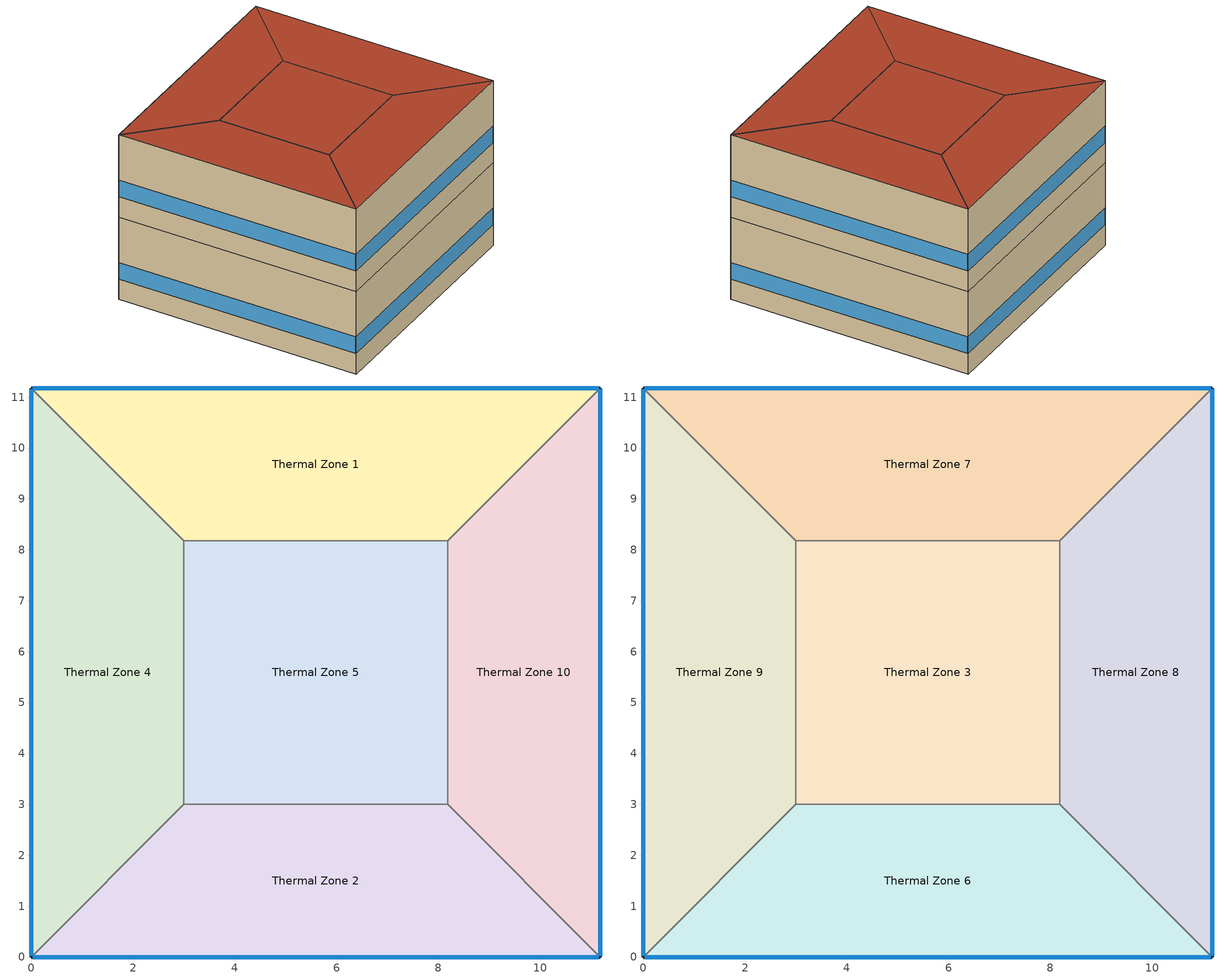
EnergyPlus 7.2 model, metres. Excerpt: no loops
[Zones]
Thermal Zone 4
 floor ground (000_ExtSlabCarpet_4in_ClimateZone 1-8): 0,0 0,11.18 3,8.18 3,3 z0
 wall outside (ASHRAE_189.1-2009_ExtWall_SteelFrame_ClimateZone 4-8): 0,11.18 0,0 z0:4
 wall to Thermal Zone 5 (000_Interior Wall): 3,3 3,8.18 z0:4
 wall to Thermal Zone 1 (000_Interior Wall): 3,8.18 0,11.18 z0:4
 wall to Thermal Zone 2 (000_Interior Wall): 0,0 3,3 z0:4
 window (ASHRAE_189.1-2009_ExtWindow_ClimateZone 4-5): 0,11.15 0,0.03 z1:1.8
Thermal Zone 5
 floor ground (000_ExtSlabCarpet_4in_ClimateZone 1-8): 3,3 3,8.18 8.18,8.18 8.18,3 z0
 wall to Thermal Zone 2 (000_Interior Wall): 3,3 8.18,3 z0:4
 wall to Thermal Zone 10 (000_Interior Wall): 8.18,3 8.18,8.18 z0:4
 wall to Thermal Zone 1 (000_Interior Wall): 8.18,8.18 3,8.18 z0:4
Thermal Zone 10
 floor ground (000_ExtSlabCarpet_4in_ClimateZone 1-8): 11.18,11.18 11.18,0 8.18,3 8.18,8.18 z0
 wall outside (ASHRAE_189.1-2009_ExtWall_SteelFrame_ClimateZone 4-8): 11.18,0 11.18,11.18 z0:4
 wall to Thermal Zone 1 (000_Interior Wall): 11.18,11.18 8.18,8.18 z0:4
 wall to Thermal Zone 2 (000_Interior Wall): 8.18,3 11.18,0 z0:4
 window (ASHRAE_189.1-2009_ExtWindow_ClimateZone 4-5): 11.18,0.03 11.18,11.15 z1:1.8
Thermal Zone 2
 floor ground (000_ExtSlabCarpet_4in_ClimateZone 1-8): 11.18,0 0,0 3,3 8.18,3 z0
 wall outside (ASHRAE_189.1-2009_ExtWall_SteelFrame_ClimateZone 4-8): 0,0 11.18,0 z0:4
 window (ASHRAE_189.1-2009_ExtWindow_ClimateZone 4-5): 0.03,0 11.15,0 z1:1.8
Thermal Zone 1
 floor ground (000_ExtSlabCarpet_4in_ClimateZone 1-8): 0,11.18 11.18,11.18 8.18,8.18 3,8.18 z0
 wall outside (ASHRAE_189.1-2009_ExtWall_SteelFrame_ClimateZone 4-8): 11.18,11.18 0,11.18 z0:4
 window (ASHRAE_189.1-2009_ExtWindow_ClimateZone 4-5): 11.15,11.18 0.03,11.18 z1:1.8
Thermal Zone 6
 floor to Thermal Zone 2 (000_Interior Floor): 11.18,0 0,0 3,3 8.18,3 z4
 wall outside (ASHRAE_189.1-2009_ExtWall_SteelFrame_ClimateZone 4-8): 0,0 11.18,0 z4:8
 wall to Thermal Zone 8 (000_Interior Wall): 11.18,0 8.18,3 z4:8
 wall to Thermal Zone 9 (000_Interior Wall): 3,3 0,0 z4:8
 wall to Thermal Zone 3 (000_Interior Wall): 8.18,3 3,3 z4:8
 window (ASHRAE_189.1-2009_ExtWindow_ClimateZone 4-5): 0.03,0 11.15,0 z5:5.8
 roof outside (ASHRAE_189.1-2009_ExtRoof_IEAD_ClimateZone 2-5): 8.18,3 3,3 0,0 11.18,0 z8
Thermal Zone 9
 floor to Thermal Zone 4 (000_Interior Floor): 0,0 0,11.18 3,8.18 3,3 z4
 wall outside (ASHRAE_189.1-2009_ExtWall_SteelFrame_ClimateZone 4-8): 0,11.18 0,0 z4:8
 wall to Thermal Zone 7 (000_Interior Wall): 3,8.18 0,11.18 z4:8
 wall to Thermal Zone 3 (000_Interior Wall): 3,3 3,8.18 z4:8
 window (ASHRAE_189.1-2009_ExtWindow_ClimateZone 4-5): 0,11.15 0,0.03 z5:5.8
 roof outside (ASHRAE_189.1-2009_ExtRoof_IEAD_ClimateZone 2-5): 3,3 3,8.18 0,11.18 0,0 z8
Thermal Zone 7
 floor to Thermal Zone 1 (000_Interior Floor): 0,11.18 11.18,11.18 8.18,8.18 3,8.18 z4
 wall outside (ASHRAE_189.1-2009_ExtWall_SteelFrame_ClimateZone 4-8): 11.18,11.18 0,11.18 z4:8
 wall to Thermal Zone 8 (000_Interior Wall): 8.18,8.18 11.18,11.18 z4:8
 wall to Thermal Zone 3 (000_Interior Wall): 3,8.18 8.18,8.18 z4:8
 window (ASHRAE_189.1-2009_ExtWindow_ClimateZone 4-5): 11.15,11.18 0.03,11.18 z5:5.8
 roof outside (ASHRAE_189.1-2009_ExtRoof_IEAD_ClimateZone 2-5): 3,8.18 8.18,8.18 11.18,11.18 0,11.18 z8
Thermal Zone 8
 floor to Thermal Zone 10 (000_Interior Floor): 11.18,11.18 11.18,0 8.18,3 8.18,8.18 z4
 wall outside (ASHRAE_189.1-2009_ExtWall_SteelFrame_ClimateZone 4-8): 11.18,0 11.18,11.18 z4:8
 wall to Thermal Zone 3 (000_Interior Wall): 8.18,8.18 8.18,3 z4:8
 window (ASHRAE_189.1-2009_ExtWindow_ClimateZone 4-5): 11.18,0.03 11.18,11.15 z5:5.8
 roof outside (ASHRAE_189.1-2009_ExtRoof_IEAD_ClimateZone 2-5): 8.18,8.18 8.18,3 11.18,0 11.18,11.18 z8
Thermal Zone 3
 floor to Thermal Zone 5 (000_Interior Floor): 3,3 3,8.18 8.18,8.18 8.18,3 z4
 roof outside (ASHRAE_189.1-2009_ExtRoof_IEAD_ClimateZone 2-5): 8.18,3 8.18,8.18 3,8.18 3,3 z8
[Site:Location]
Phoenix Sky Harbor Intl Ap_AZ_USA Design_Conditions: Latitude {deg}=33.45; Longitude {deg}=-111.98; Time Zone {hr}=-7; Elevation {m}=337
[SizingPeriod:DesignDay] Day of Month=21; Dry-Bulb Temperature Range Modifier Type=DefaultMultipliers; Barometric Pressure {Pa}=97342; Rain Indicator=No; Snow Indicator=No; Daylight Saving Time Indicator=No
Name | Month | Day Type | Maximum Dry-Bulb Temperature {C} | Daily Dry-Bulb Temperature Range {deltaC} | Humidity Condition Type | Wetbulb or DewPoint at Maximum Dry-Bulb {C} | Wind Speed {m/s} | Wind Direction {deg} | Solar Model Indicator | ASHRAE Clear Sky Optical Depth for Beam Irradiance (taub) | ASHRAE Clear Sky Optical Depth for Diffuse Irradiance (taud) | Enthalpy at Maximum Dry-Bulb {J/kg} | Sky Clearness
Phoenix Sky Harbor Intl Ap Ann Clg .4% Condns WB=>MDB | 7 | SummerDesignDay | 35.8 | 12 | Wetbulb | 24.5 | 4.1 | 260 | ASHRAETau | 0.588 | 1.653
Phoenix Sky Harbor Intl Ap Ann Clg 1% Condns Enth=>MDB | 7 | SummerDesignDay | 35.4 | 12 | Enthalpy |  | 4.1 | 260 | ASHRAETau | 0.588 | 1.653 | 73500
Phoenix Sky Harbor Intl Ap Ann Clg .4% Condns DP=>MDB | 7 | SummerDesignDay | 28.1 | 12 | Dewpoint | 21.8 | 4.1 | 260 | ASHRAETau | 0.588 | 1.653
Phoenix Sky Harbor Intl Ap Ann Htg Wind 99% Condns WS=>MCDB | 12 | WinterDesignDay | 15.1 | 0 | Wetbulb | 15.1 | 7.3 | 100 | ASHRAEClearSky |  |  |  | 0
[Building]
Building 1
[Material] Thermal Absorptance=0.9
Name | Roughness | Thickness {m} | Conductivity {W/m-K} | Density {kg/m3} | Specific Heat {J/kg-K} | Solar Absorptance | Visible Absorptance
000_G01a 19mm gypsum board | MediumSmooth | 0.019 | 0.16 | 800 | 1090 | 0.7 | 0.7
MAT-CC05 4 HW CONCRETE | Rough | 0.1016 | 1.311 | 2240 | 836.8 | 0.7 | 0.7
Metal Decking | MediumSmooth | 0.0015 | 45.006 | 7680 | 418.4 | 0.7 | 0.3
Roof Membrane | VeryRough | 0.0095 | 0.16 | 1121.29 | 1460 | 0.7 | 0.7
000_M11 100mm lightweight concrete | MediumRough | 0.1016 | 0.53 | 1280 | 840 | 0.7 | 0.7
Roof Insulation [21] | MediumRough | 0.2105 | 0.049 | 265 | 836.8 | 0.7 | 0.7
Wall Insulation [39] | MediumRough | 0.1184 | 0.045 | 265 | 836.8 | 0.7 | 0.7
1/2IN Gypsum | Smooth | 0.0127 | 0.16 | 784.9 | 830 | 0.92 | 0.92
000_F16 Acoustic tile | MediumSmooth | 0.0191 | 0.06 | 368 | 590 | 0.7 | 0.7
[Material:AirGap]
Name | Thermal Resistance {m2-K/W}
000_F04 Wall air space resistance | 0.15
000_F05 Ceiling air space resistance | 0.18
[Material:NoMass] Thermal Absorptance=0.9; Solar Absorptance=0.7
Name | Roughness | Thermal Resistance {m2-K/W} | Visible Absorptance
CP02 CARPET PAD | VeryRough | 0.2165 | 0.8
MAT-SHEATH | Rough | 0.3626 | 0.7
[WindowMaterial:Glazing]
Theoretical Glass [207]: Optical Data Type=SpectralAverage; Thickness {m}=0.003; Solar Transmittance at Normal Incidence=0.3311; Front Side Solar Reflectance at Normal Incidence=0.6189; Back Side Solar Reflectance at Normal Incidence=0.6189; Visible Transmittance at Normal Incidence=0.44; Front Side Visible Reflectance at Normal Incidence=0.51; Back Side Visible Reflectance at Normal Incidence=0.51; Infrared Transmittance at Normal Incidence=0; Front Side Infrared Hemispherical Emissivity=0.9; Back Side Infrared Hemispherical Emissivity=0.9; Conductivity {W/m-K}=0.0133; Dirt Correction Factor for Solar and Visible Transmittance=1; Solar Diffusing=No
[Construction]
ASHRAE_189.1-2009_ExtWindow_ClimateZone 4-5: Theoretical Glass [207]
000_Interior Wall: 000_G01a 19mm gypsum board, 000_F04 Wall air space resistance, 000_G01a 19mm gypsum board
ASHRAE_189.1-2009_ExtWall_SteelFrame_ClimateZone 4-8: MAT-SHEATH, Wall Insulation [39], 1/2IN Gypsum
ASHRAE_189.1-2009_ExtRoof_IEAD_ClimateZone 2-5: Roof Membrane, Roof Insulation [21], Metal Decking
000_ExtSlabCarpet_4in_ClimateZone 1-8: MAT-CC05 4 HW CONCRETE, CP02 CARPET PAD
000_Interior Floor: 000_F16 Acoustic tile, 000_F05 Ceiling air space resistance, 000_M11 100mm lightweight concrete
[AvailabilityManager:Scheduled]
Name | Schedule
AvailabilityManager:Scheduled {5b153c31-dc4f-415f-ad97-7c7df66a2b20} | Schedule:Compact {36ba467f-42ab-4064-b715-99ef7699798f}
AvailabilityManager:Scheduled {e241d143-8b3a-4acc-bc1c-692abf8ac975} | Schedule:Compact {ec877a9d-14ad-4be8-903c-16a63d13d7f6}
[Zone]
Thermal Zone 6; Thermal Zone 4; Thermal Zone 5; Thermal Zone 9; Thermal Zone 7; Thermal Zone 10; Thermal Zone 2; Thermal Zone 8; Thermal Zone 1; Thermal Zone 3
[Schedule:Compact]
Schedule:Compact {36ba467f-42ab-4064-b715-99ef7699798f}; Schedule:Compact {ec877a9d-14ad-4be8-903c-16a63d13d7f6}: Through: 12/31, For: AllDays, Until: 24:00, 1
